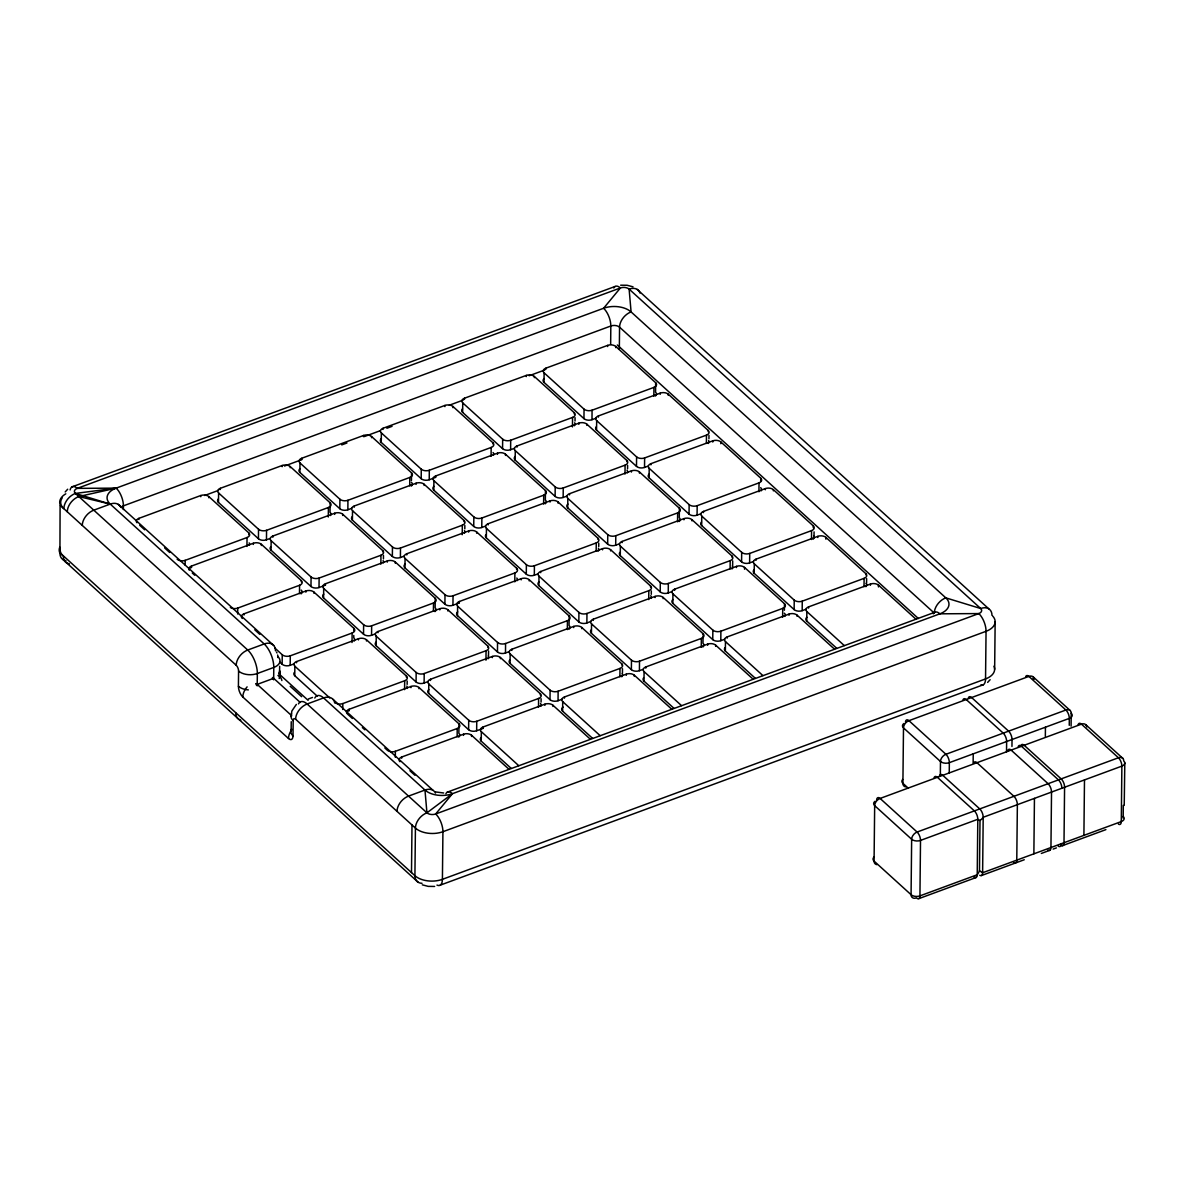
<?xml version="1.0" encoding="UTF-8"?>
<svg xmlns="http://www.w3.org/2000/svg" width="1184" height="1184" viewBox="0 0 1184 1184"><rect width="100%" height="100%" fill="white"/><g stroke="black" fill="none" stroke-linecap="round" stroke-linejoin="round"><path stroke-width="1.5" d="M65.801 493.817A20.868 12.151 0.6 0 0 60.103 504.739L59.925 553.18A13.572 9.235 -47.7 0 0 65.993 560.713M123.358 509.52L123.402 505.849A13.572 6.038 69.7 0 0 116.15 488.134L77.256 488.37A13.572 6.038 69.7 0 0 70.093 489.939M138.928 519.524L138.942 518.34L200.792 495.519A5.816 3.389 0.6 0 1 208.828 496.57L248.758 532.859L248.744 534.635M185.133 565.094L185.192 560.343L247.042 537.521A5.816 3.389 0.6 0 0 248.758 532.859M191.482 567.254L191.497 566.07L253.346 543.249A5.816 3.389 0.6 0 1 261.383 544.314L301.313 580.604L301.298 581.788M200.777 496.703L200.792 495.519M208.813 497.768L208.828 496.57M270.337 538.38L266.459 539.815A5.816 3.389 0.6 0 1 258.438 538.75L218.492 502.46L218.596 492.973A5.816 3.389 0.6 0 1 220.328 488.311L282.177 465.49A5.816 3.389 0.6 0 1 290.213 466.555L330.144 502.83L330.114 505.198M220.313 489.495L220.328 488.311M237.673 614.022L237.732 608.088L299.582 585.266A5.816 3.389 0.6 0 0 301.313 580.604M291.678 713.893A13.572 7.903 0.6 0 0 293.173 720.642L293.01 735.871A8.214 3.656 69.7 0 1 288.496 738.505L242.794 696.991A8.214 3.656 69.7 0 1 238.413 686.261L238.576 671.032A4.41 1.968 69.7 0 0 236.208 665.275L60.428 505.568M244.022 614.999L244.037 613.815L305.886 590.994A5.816 3.389 0.6 0 1 313.923 592.059L353.853 628.334L353.838 630.717M246.938 546.431L247.042 537.521M253.332 544.433L253.346 543.249M258.438 538.75L258.526 529.248L218.596 492.973M257.209 685.891L257.342 673.518A17.982 8.007 69.7 0 0 247.737 650.031L75.376 493.432A6.305 3.67 0.6 0 1 77.256 488.37L620.386 287.964A6.305 3.67 0.6 0 1 629.118 289.118A13.572 9.235 -47.7 0 1 639.996 293.07M261.368 545.498L261.383 544.314M266.459 539.815L266.563 530.314L328.412 507.492A5.816 3.389 0.6 0 0 330.144 502.83M325.452 585.177L319.014 587.545A5.816 3.389 0.6 0 1 310.978 586.494L271.047 550.205L271.136 540.718A5.816 3.389 0.6 0 1 272.868 536.041L334.717 513.22A5.816 3.389 0.6 0 1 342.753 514.285L382.684 550.575L382.684 551.759M272.853 537.24L272.868 536.041M273.652 679.823L273.785 667.45A13.572 7.903 0.6 0 0 277.826 656.543A4.41 1.968 69.7 0 0 277.648 654.974M277.811 657.505L277.826 656.543M279.572 673.933L279.646 666.326M282.162 466.674L282.177 465.49M294.046 663.884L290.184 665.319A5.816 3.389 0.6 0 1 282.147 664.254L282.251 654.767L274.762 647.959M290.198 467.739L290.213 466.555M290.184 665.319L290.287 655.818L352.136 633.011A5.816 3.389 0.6 0 0 353.853 628.334M291.146 729.314L291.234 721.692M317.223 696.118L294.757 675.709L294.86 666.222A5.816 3.389 0.6 0 1 296.592 661.56L358.441 638.738A5.816 3.389 0.6 0 1 366.478 639.789L406.408 676.079L406.393 677.263M296.577 662.744L296.592 661.56M351.707 508.35L347.844 509.786A5.816 3.389 0.6 0 1 339.808 508.72L299.878 472.431L299.966 462.944A5.816 3.389 0.6 0 1 301.698 458.282L363.547 435.46A5.816 3.389 0.6 0 1 371.584 436.526L411.529 472.801L411.44 480.512M299.493 593.569L299.582 585.266M301.698 459.466L301.698 458.282M305.872 592.178L305.886 590.994M310.978 586.494L311.081 576.993L271.136 540.718M313.908 593.243L313.923 592.059M319.014 587.545L319.118 578.058L380.967 555.237A5.816 3.389 0.6 0 0 382.684 550.575M375.432 633.869L371.554 635.29A5.816 3.389 0.6 0 1 363.532 634.224L323.587 597.95L323.691 588.448A5.816 3.389 0.6 0 1 325.422 583.786L387.272 560.964A5.816 3.389 0.6 0 1 395.308 562.03L435.238 598.305L435.135 607.806A5.816 3.389 0.6 0 1 434.987 611.61M325.408 584.97L325.422 583.786M328.308 516.994L328.412 507.492M330.099 506.397L330.04 512.317A5.816 3.389 0.6 0 1 330.469 515.543M334.702 514.418L334.717 513.22M339.808 508.72L339.912 499.234L299.966 462.944M342.738 515.469L342.753 514.285M342.768 709.497L342.827 703.562L404.676 680.741A5.816 3.389 0.6 0 0 406.408 676.079M347.844 509.786L347.948 500.284L409.797 477.463A5.816 3.389 0.6 0 0 411.529 472.801M349.117 710.474L349.132 709.29L410.981 686.468A5.816 3.389 0.6 0 1 419.018 687.534L458.948 723.824L458.859 733.31A5.816 3.389 0.6 0 1 458.696 737.114M404.262 556.095L400.399 557.516A5.816 3.389 0.6 0 1 392.363 556.465L352.418 520.176L352.521 510.689A5.816 3.389 0.6 0 1 354.253 506.012L416.102 483.205A5.816 3.389 0.6 0 1 424.138 484.256L464.069 520.546L464.054 521.73M352.033 642.498L352.136 633.011M354.238 507.211L354.253 506.012M353.779 635.453L353.764 637.836A5.816 3.389 0.6 0 1 354.194 641.047M358.426 639.922L358.441 638.738M363.532 436.644L363.547 435.46M363.532 634.224L363.621 624.738L323.691 588.448M366.463 640.988L366.478 639.789M371.569 437.71L371.584 436.526M371.554 635.29L371.658 625.803L433.507 602.982A5.816 3.389 0.6 0 0 435.238 598.305M427.972 681.599L424.109 683.035A5.816 3.389 0.6 0 1 416.072 681.969L376.142 645.68L376.231 636.193A5.816 3.389 0.6 0 1 377.962 631.531L439.812 608.709A5.816 3.389 0.6 0 1 447.848 609.775L487.778 646.05L487.778 647.234M377.948 632.715L377.962 631.531M435.668 477.374L429.23 479.757A5.816 3.389 0.6 0 1 421.193 478.691L381.248 442.416L381.352 432.915A5.816 3.389 0.6 0 1 383.083 428.253L444.932 405.431A5.816 3.389 0.6 0 1 452.969 406.497L492.899 442.772L492.884 443.956M380.863 564.132L380.967 555.237M383.068 429.437L383.083 428.253M383.438 558.878L383.468 555.503M387.257 562.148L387.272 560.964M392.363 556.465L392.452 546.964L352.521 510.689M395.293 563.214L395.308 562.03M395.308 757.242L395.382 751.307L457.216 728.486A5.816 3.389 0.6 0 0 458.948 723.824M400.399 557.516L400.488 548.029L462.337 525.208A5.816 3.389 0.6 0 0 464.069 520.546M401.672 758.219L401.687 757.035L463.536 734.213A5.816 3.389 0.6 0 1 471.558 735.279L509.002 769.289M459.377 602.878L452.939 605.261A5.816 3.389 0.6 0 1 444.903 604.195L404.972 567.92L405.061 558.419A5.816 3.389 0.6 0 1 406.793 553.757L468.642 530.935A5.816 3.389 0.6 0 1 476.678 532.001L516.624 568.276L516.609 569.474M404.588 689.636L404.676 680.741M406.778 554.941L406.793 553.757M407.148 684.382L407.178 681.007M409.708 485.78L409.797 477.463M410.966 687.652L410.981 686.468M411.499 872.593L411.988 824.967M416.087 484.389L416.102 483.205M416.072 681.969L416.176 672.468L376.231 636.193M422.022 883.308A13.572 9.235 -47.7 0 1 414.918 875.701L415.421 828.075A13.572 9.235 -47.7 0 1 426.936 812.831L452.466 793.68L939.904 613.815L978.798 613.578A13.572 6.038 69.7 0 1 986.05 631.309L985.547 678.92A13.572 6.038 69.7 0 1 980.796 684.959M419.003 688.718L419.018 687.534M421.193 478.691L421.282 469.204L381.352 432.915M424.124 485.44L424.138 484.256M424.109 683.035L424.212 673.533L486.062 650.712A5.816 3.389 0.6 0 0 487.778 646.05M429.23 479.757L429.318 470.255L491.168 447.448A5.816 3.389 0.6 0 0 492.899 442.772M483.102 728.397L476.649 730.765A5.816 3.389 0.6 0 1 468.612 729.699L428.682 693.424L428.786 683.938A5.816 3.389 0.6 0 1 430.517 679.261L492.366 656.439A5.816 3.389 0.6 0 1 500.403 657.505L540.333 693.794L540.318 694.978M430.502 680.46L430.517 679.261M485.632 526.066L481.77 527.502A5.816 3.389 0.6 0 1 473.733 526.436L433.803 490.146L433.906 480.66A5.816 3.389 0.6 0 1 435.623 475.998L497.472 453.176A5.816 3.389 0.6 0 1 505.509 454.227L545.454 490.516L545.35 500.003A5.816 3.389 0.6 0 1 545.202 503.807M433.418 611.284L433.507 602.982M435.623 477.182L435.623 475.998M439.797 609.893L439.812 608.709M444.918 406.615L444.932 405.431M444.903 604.195L445.006 594.708L405.061 558.419M447.833 610.959L447.848 609.775M452.954 407.681L452.969 406.497M452.939 605.261L453.043 595.774L514.892 572.952A5.816 3.389 0.6 0 0 516.624 568.276M509.357 651.57L505.494 653.006A5.816 3.389 0.6 0 1 497.458 651.94L457.512 615.65L457.616 606.164A5.816 3.389 0.6 0 1 459.348 601.502L521.197 578.68A5.816 3.389 0.6 0 1 529.233 579.746L569.164 616.02L569.06 625.507A5.816 3.389 0.6 0 1 568.912 629.311M457.142 736.788L457.216 728.486M459.333 602.686L459.348 601.502M514.463 448.307L510.6 449.728A5.816 3.389 0.6 0 1 502.564 448.662L462.633 412.387L462.737 402.886A5.816 3.389 0.6 0 1 464.468 398.224L526.303 375.402A5.816 3.389 0.6 0 1 534.339 376.468L574.284 412.742L574.27 413.941M462.234 534.694L462.337 525.208M464.454 399.408L464.468 398.224M464.809 528.848L464.838 525.474M463.521 735.397L463.536 734.213M468.627 532.119L468.642 530.935M468.612 729.699L468.716 720.212L428.786 683.938M471.558 736.463L471.558 735.279M473.733 526.436L473.837 516.934L433.906 480.66M476.664 533.185L476.678 532.001M476.649 730.765L476.752 721.278L538.602 698.456A5.816 3.389 0.6 0 0 540.333 693.794M481.77 527.502L481.873 518L543.722 495.178A5.816 3.389 0.6 0 0 545.454 490.516M511.177 768.372L481.237 741.169L481.326 731.668A5.816 3.389 0.6 0 1 483.057 727.006L544.906 704.184A5.816 3.389 0.6 0 1 552.943 705.25L590.387 739.26M483.042 728.19L483.057 727.006M538.187 573.811L534.324 575.232A5.816 3.389 0.6 0 1 526.288 574.166L486.343 537.891L486.446 528.39A5.816 3.389 0.6 0 1 488.178 523.728L550.027 500.906A5.816 3.389 0.6 0 1 558.064 501.972L597.994 538.261L597.979 539.445M485.958 660.213L486.062 650.712M488.163 524.912L488.178 523.728M488.504 655.729L488.563 650.978M491.079 456.343L491.168 447.448M492.352 657.638L492.366 656.439M497.458 454.36L497.472 453.176M497.458 651.94L497.546 642.453L457.616 606.164M500.388 658.689L500.403 657.505M502.564 448.662L502.667 439.175L462.737 402.886M505.494 455.426L505.509 454.227M505.494 653.006L505.583 643.504L567.432 620.682A5.816 3.389 0.6 0 0 569.164 616.02M510.6 449.728L510.704 440.241L572.553 417.419A5.816 3.389 0.6 0 0 574.284 412.742M561.897 699.315L558.034 700.736A5.816 3.389 0.6 0 1 549.998 699.685L510.067 663.395L510.156 653.908A5.816 3.389 0.6 0 1 511.888 649.232L573.737 626.41A5.816 3.389 0.6 0 1 581.773 627.476L621.718 663.765L621.704 664.949M511.873 650.43L511.888 649.232M567.018 496.037L563.155 497.472A5.816 3.389 0.6 0 1 555.118 496.407L515.173 460.117L515.277 450.63A5.816 3.389 0.6 0 1 517.008 445.968L578.858 423.147A5.816 3.389 0.6 0 1 586.894 424.212L626.824 460.487L626.81 461.671M514.788 581.847L514.892 572.952M516.994 447.152L517.008 445.968M521.182 579.864L521.197 578.68M526.303 376.586L526.303 375.402M526.288 574.166L526.377 564.679L486.446 528.39M529.218 580.93L529.233 579.746M534.339 377.652L534.339 376.468M534.324 575.232L534.413 565.745L596.262 542.923A5.816 3.389 0.6 0 0 597.994 538.261M590.727 621.541L586.864 622.976A5.816 3.389 0.6 0 1 578.828 621.911L538.898 585.636L538.986 576.134A5.816 3.389 0.6 0 1 540.718 571.472L602.567 548.651A5.816 3.389 0.6 0 1 610.604 549.716L650.549 585.991L650.534 587.175M538.513 707.351L538.602 698.456M540.718 572.656L540.718 571.472M595.848 418.278L591.985 419.698A5.816 3.389 0.6 0 1 583.949 418.633L544.004 382.358L544.107 372.856A5.816 3.389 0.6 0 1 545.839 368.194L607.688 345.373A5.816 3.389 0.6 0 1 615.724 346.438L655.655 382.713L655.566 392.215A5.816 3.389 0.6 0 1 655.403 396.018M541.073 702.082L541.103 698.723M543.619 504.073L543.722 495.178M545.824 369.378L545.839 368.194M544.892 705.368L544.906 704.184M550.012 502.09L550.027 500.906M549.998 699.685L550.101 690.183L510.156 653.908M552.928 706.434L552.943 705.25M555.118 496.407L555.207 486.905L515.277 450.63M558.049 503.156L558.064 501.972M558.034 700.736L558.138 691.249L619.987 668.427A5.816 3.389 0.6 0 0 621.718 663.765M563.155 497.472L563.244 487.971L625.093 465.149A5.816 3.389 0.6 0 0 626.824 460.487M592.562 738.342L562.607 711.14L562.711 701.638A5.816 3.389 0.6 0 1 564.442 696.976L626.292 674.155A5.816 3.389 0.6 0 1 634.328 675.22L671.757 709.231M564.428 698.16L564.442 696.976M619.558 543.782L615.695 545.202A5.816 3.389 0.6 0 1 607.658 544.137L567.728 507.862L567.832 498.375A5.816 3.389 0.6 0 1 569.548 493.698L631.398 470.877A5.816 3.389 0.6 0 1 639.434 471.942L679.379 508.232L679.276 517.719A5.816 3.389 0.6 0 1 679.128 521.522M567.343 629.592L567.432 620.682M569.548 494.897L569.548 493.698M572.449 426.906L572.553 417.419M575.024 421.045L575.054 417.671M573.722 627.609L573.737 626.41M578.843 424.331L578.858 423.147M578.828 621.911L578.932 612.424L538.986 576.134M581.758 628.66L581.773 627.476M583.949 418.633L584.052 409.146L544.107 372.856M586.879 425.396L586.894 424.212M586.864 622.976L586.968 613.475L648.817 590.668A5.816 3.389 0.6 0 0 650.549 585.991M591.985 419.698L592.074 410.212L653.923 387.39A5.816 3.389 0.6 0 0 655.655 382.713M643.282 669.286L639.419 670.706A5.816 3.389 0.6 0 1 631.383 669.656L591.438 633.366L591.541 623.879A5.816 3.389 0.6 0 1 593.273 619.217L655.122 596.396A5.816 3.389 0.6 0 1 663.158 597.446L703.089 633.736L703.074 634.92M593.258 620.401L593.273 619.217M648.388 466.008L644.525 467.443A5.816 3.389 0.6 0 1 636.489 466.378L596.558 430.088L596.662 420.601A5.816 3.389 0.6 0 1 598.394 415.939L660.228 393.118A5.816 3.389 0.6 0 1 668.264 394.183L708.21 430.458L708.195 431.642M596.174 551.226L596.262 542.923M598.379 417.123L598.394 415.939M598.734 546.549L598.764 543.175M602.552 549.835L602.567 548.651M607.673 346.557L607.688 345.373M607.658 544.137L607.762 534.65L567.832 498.375M610.648 344.322L610.826 326A13.572 6.038 69.7 0 0 603.588 308.269L620.386 287.964A13.572 6.038 69.7 0 0 613.786 287.978M610.589 550.9L610.604 549.716M615.71 347.622L615.724 346.438M615.695 545.202L615.798 535.716L677.648 512.894A5.816 3.389 0.6 0 0 679.379 508.232M619.336 349.147L619.558 327.154A13.572 9.235 -47.7 0 1 631.087 311.91L629.118 289.118L980.678 608.517A13.572 9.235 -47.7 0 1 991.97 615.34M672.112 591.526L668.25 592.947A5.816 3.389 0.6 0 1 660.213 591.882L620.268 555.607L620.372 546.105A5.816 3.389 0.6 0 1 622.103 541.443L683.952 518.622A5.816 3.389 0.6 0 1 691.989 519.687L731.919 555.962L731.904 557.161M619.898 676.73L619.987 668.427M622.088 542.627L622.103 541.443M622.429 673.43L622.488 668.694M625.004 474.059L625.093 465.149M627.564 468.79L627.609 465.416M626.277 675.339L626.292 674.155M631.398 472.076L631.398 470.877M631.383 669.656L631.472 660.154L591.541 623.879M634.313 676.404L634.328 675.22M636.489 466.378L636.592 456.891L596.662 420.601M639.419 473.126L639.434 471.942M639.419 670.706L639.508 661.22L701.357 638.398A5.816 3.389 0.6 0 0 703.089 633.736M644.525 467.443L644.629 457.942L706.478 435.12A5.816 3.389 0.6 0 0 708.21 430.458M673.948 708.313L643.992 681.111L644.081 671.609A5.816 3.389 0.6 0 1 645.813 666.947L707.662 644.126A5.816 3.389 0.6 0 1 715.698 645.191L753.142 679.202M645.798 668.131L645.813 666.947M700.943 513.752L697.08 515.173A5.816 3.389 0.6 0 1 689.044 514.122L649.098 477.833L649.202 468.346A5.816 3.389 0.6 0 1 650.934 463.669L712.783 440.848A5.816 3.389 0.6 0 1 720.819 441.913L760.75 478.203L760.72 481.163M648.714 599.563L648.817 590.668M650.919 464.868L650.934 463.669M651.289 594.294L651.318 590.92M653.834 396.285L653.923 387.39M655.107 597.58L655.122 596.396M660.228 394.302L660.228 393.118M660.213 591.882L660.302 582.395L620.372 546.105M663.144 598.645L663.158 597.446M668.264 395.367L668.264 394.183M668.25 592.947L668.338 583.46L730.188 560.639A5.816 3.389 0.6 0 0 731.919 555.962M724.652 639.256L720.79 640.692A5.816 3.389 0.6 0 1 712.753 639.626L672.823 603.337L672.926 593.85A5.816 3.389 0.6 0 1 674.643 589.188L736.492 566.366A5.816 3.389 0.6 0 1 744.529 567.417L784.474 603.707L784.4 610.234M674.643 590.372L674.643 589.188M677.559 521.789L677.648 512.894M683.938 519.806L683.952 518.622M689.044 514.122L689.147 504.621L649.202 468.346M691.974 520.871L691.989 519.687M697.08 515.173L697.169 505.686L759.018 482.865A5.816 3.389 0.6 0 0 760.75 478.203M753.483 561.497L749.62 562.918A5.816 3.389 0.6 0 1 741.584 561.852L701.653 525.578L701.757 516.076A5.816 3.389 0.6 0 1 703.488 511.414L765.323 488.592A5.816 3.389 0.6 0 1 773.359 489.658L813.304 525.933L813.275 527.724M701.268 647.293L701.357 638.398M703.474 512.598L703.488 511.414M703.059 636.104L702.985 643.223A5.816 3.389 0.6 0 1 702.837 647.026M706.389 443.438L706.478 435.12M708.95 438.761L708.979 435.386M707.647 645.31L707.662 644.126M712.768 442.046L712.783 440.848M712.753 639.626L712.857 630.125L672.926 593.85M715.684 646.375L715.698 645.191M720.804 443.704L720.819 441.913M720.79 640.692L720.893 631.19L782.742 608.369A5.816 3.389 0.6 0 0 784.474 603.707M755.318 678.299L725.363 651.082L725.466 641.595A5.816 3.389 0.6 0 1 727.198 636.918L789.047 614.096A5.816 3.389 0.6 0 1 797.084 615.162L834.513 649.172M727.183 638.102L727.198 636.918M730.099 568.942L730.188 560.639M732.644 565.641L732.689 560.89M736.492 567.55L736.492 566.366M741.584 561.852L741.687 552.366L701.757 516.076M744.514 569.208L744.529 567.417M749.62 562.918L749.724 553.431L811.573 530.61A5.816 3.389 0.6 0 0 813.304 525.933M806.038 609.227L802.175 610.663A5.816 3.389 0.6 0 1 794.138 609.597L754.193 573.308L754.297 563.821A5.816 3.389 0.6 0 1 756.028 559.159L817.878 536.337A5.816 3.389 0.6 0 1 825.914 537.403L865.844 573.678L865.83 574.862M756.014 560.343L756.028 559.159M758.929 491.76L759.018 482.865M765.323 489.776L765.323 488.592M773.359 490.842L773.359 489.658M782.639 617.278L782.742 608.369M789.032 615.295L789.047 614.096M794.138 609.597L794.227 600.11L754.297 563.821M797.069 616.346L797.084 615.162M802.175 610.663L802.264 601.161L864.113 578.34A5.816 3.389 0.6 0 0 865.844 573.678M836.703 648.27L806.748 621.052L806.852 611.566A5.816 3.389 0.6 0 1 808.568 606.889L870.418 584.067A5.816 3.389 0.6 0 1 878.454 585.133L915.898 619.158M808.568 608.088L808.568 606.889M811.484 539.504L811.573 530.61M814.03 535.612L814.074 531.868M817.863 537.521L817.878 536.337M825.899 539.179L825.914 537.403M864.024 586.657L864.113 578.34M866.57 583.357L866.629 578.606M870.418 585.266L870.418 584.067M878.439 586.924L878.454 585.133M940.348 774.425L940.481 761.49A6.408 4.366 -47.7 0 1 945.927 754.282L1065.896 710.015A6.408 4.366 -47.7 0 1 1071.224 713.242L1071.091 726.177M949.242 773.048L949.346 762.659A6.408 2.856 69.7 0 0 945.927 754.282L908.927 720.671A6.408 2.856 69.7 0 0 905.464 721.826M973.13 763.088L973.233 753.838M979.479 870.714L980.012 820.482A12.032 8.747 -58.8 0 0 983.194 817.286L1121.87 766.122A6.408 3.73 0.6 0 0 1123.779 760.986A6.408 4.366 -47.7 0 0 1118.436 757.76L1081.451 724.149A6.408 2.856 69.7 0 0 1077.988 725.304M979.716 875.287A6.408 2.856 69.7 0 0 982.616 872.741L983.194 817.3A6.408 2.856 69.7 0 0 979.775 808.924L942.775 775.313A6.408 2.856 69.7 0 0 939.4 776.053M1006.533 751.914L1006.637 741.51A6.408 2.856 69.7 0 0 1003.218 733.133L966.218 699.537A6.408 2.856 69.7 0 0 962.844 700.277M1011.965 746.453L1012.024 739.526A6.408 2.856 69.7 0 0 1008.605 731.15L971.605 697.539A6.408 2.856 69.7 0 0 968.349 697.894M1033.869 853.842L1034.446 798.386M1045.339 736.448L1045.442 727.198M1064.579 787.271L1064.002 842.712A6.408 2.856 69.8 0 1 1060.775 845.036A6.408 2.871 69.2 0 0 1063.602 844.784M1069.256 725.318L1069.315 718.392A6.408 3.73 0.6 0 0 1071.224 713.242M1083.908 835.371L1084.485 779.93M1122.98 817.937A6.408 4.366 -47.7 0 0 1123.202 816.427L1123.305 805.342M1124.223 805.386L1124.8 762.822M279.528 677.736L279.616 670.721L279.838 676.123M995.152 621.733L994.649 669.36M291.012 716.305L291.886 710.977L296.34 704.436M397.01 811.351A13.572 9.235 -47.7 0 1 408.524 796.107L424.967 790.039A19.876 11.574 0.6 0 0 452.466 793.68L435.668 813.985A6.305 3.67 0.6 0 1 426.936 812.831L307.13 703.992A17.982 8.007 69.7 0 0 298.442 703.903M65.194 491.937L67.695 489.229M987.634 682.398L990.12 679.705M72.017 486.876L615.147 286.454M204.654 495.489L218.537 490.368M284.486 466.037L301.831 459.629M341.747 444.903L346.956 442.979M364.302 436.585L379.931 430.813M386.872 428.253L392.067 426.329M449.343 405.209L463.225 400.088M529.159 375.742L544.788 369.985M188.952 568.409L191.527 567.462M257.224 684.382L273.667 678.314M308.402 698.974L312.517 697.45M346.601 711.628L349.176 710.681M447.226 792.17L934.664 612.32M440.182 885.173L983.312 684.766M982.616 872.741L1121.292 821.578A6.408 3.73 0.6 0 0 1123.202 816.427M976.045 875.923L977.066 875.538M918.873 898.626L976.164 877.492M981.551 875.509L1024.264 859.747M1041.343 853.442L1049.882 850.29M1053.153 849.091L1056.409 847.892M1062.936 845.48L1105.9 829.629M67.281 511.784A13.572 9.235 -47.7 0 1 78.795 496.54L116.15 488.134L603.588 308.269A19.876 11.574 0.6 0 1 631.072 311.91L945.824 597.861L980.678 608.517A6.305 3.67 0.6 0 1 978.798 613.578L435.668 813.985A13.572 6.038 69.7 0 1 442.92 831.716L442.416 879.342A13.572 6.038 69.7 0 1 436.97 885.099M62.175 497.976A19.876 11.574 0.6 0 0 63.862 508.676A13.572 9.235 -47.7 0 1 75.376 493.432L116.15 488.134A19.876 11.574 0.6 0 0 110.23 504.088L93.788 510.171A13.572 9.235 -47.7 0 0 82.273 525.415M620.668 285.196L627.12 285.27L633.026 286.824M443.66 792.999L435.668 791.933M434.646 886.446L428.194 886.372L422.288 884.818M78.795 496.54L110.23 504.088A13.572 9.235 -47.7 0 1 120.768 507.152M75.376 493.432L110.23 504.088L264.18 643.948A13.572 9.235 -47.7 0 1 275.472 650.786M1122.935 758.456L1085.935 724.845M1070.055 710.4L1033.07 676.789M273.667 645.428L118.267 504.354M637.14 289.37L988.714 608.768M617.293 344.973L918.355 618.492M806.852 611.566L844.281 645.576M908.187 788.13L902.904 783.32A6.408 3.73 0.6 0 1 902.726 779.442M725.466 641.595L762.91 675.605M644.081 671.609L681.525 705.634M562.711 701.638L600.155 735.664M481.326 731.668L518.77 765.693M433.004 790.29L333.074 699.389M139.712 525.267L144.7 529.81M164.665 547.94L169.667 552.484M192.252 573.012L194.753 575.276M254.797 629.814L259.784 634.358M294.86 666.222L329.803 697.968M347.4 713.967L352.403 718.496M362.378 727.568L364.879 729.832M384.844 747.977L387.346 750.242M409.93 770.769L414.933 775.298M435.505 793.102A13.572 9.235 -47.7 0 0 424.967 790.039L323.572 697.924A17.982 8.007 69.7 0 0 314.781 698.057M279.646 661.989L282.147 664.254M279.365 674.214L308.106 700.321M290.213 686.306L301.639 696.695M272.764 677.485L300.262 702.467M256.306 683.553L291.782 715.787M293.173 720.642A4.41 1.968 69.7 0 1 295.615 719.236L415.421 828.075A19.876 11.574 0.6 0 0 442.905 831.716L986.05 631.309A19.876 11.574 0.6 0 0 992.68 616.05M414.918 875.701L59.629 552.469A20.868 12.151 0.6 0 1 59.792 547.141M63.196 559.751L418.174 882.272M424.967 790.039L426.936 812.831M295.615 719.236A13.572 9.235 -47.7 0 1 307.13 703.992L323.572 697.924A13.572 9.235 -47.7 0 1 334.702 702.808M238.576 671.032A13.572 7.903 0.6 0 0 257.342 673.518L273.785 667.45A17.982 8.007 69.7 0 0 264.18 643.963L247.737 650.031A13.572 9.235 -47.7 0 0 236.208 665.275M933.303 613.845A13.572 6.038 69.7 0 1 939.904 613.815A19.876 11.574 0.6 0 0 945.809 597.861A13.572 9.235 -47.7 0 0 934.294 613.105L619.558 327.154A6.305 3.67 0.6 0 0 610.84 326L123.402 505.849A6.305 3.67 0.6 0 0 121.123 507.359M445.865 793.694A13.572 6.038 69.7 0 1 452.466 793.68M414.933 875.701A19.876 11.574 0.6 0 0 442.416 879.327L985.547 678.92A19.876 11.574 0.6 0 0 993.938 666.207M69.412 563.821A13.572 9.235 -47.7 0 1 63.359 556.302A19.876 11.574 0.6 0 1 60.221 549.317M293.01 735.871A13.572 7.903 0.6 0 1 291.516 729.122M242.794 696.991A13.572 9.235 -47.7 0 1 247.101 686.868M288.496 738.505A13.572 9.235 -47.7 0 1 291.915 729.462M248.344 689.902A13.572 7.903 0.6 0 1 238.413 686.261M240.781 720.212A13.572 9.235 -47.7 0 1 235.72 712.886M255.848 683.79A5.358 2.383 69.7 0 1 256.454 685.136M276.464 652.014A4.41 1.968 69.7 0 1 276.967 652.961M277.929 675.487A13.572 9.235 -47.7 0 1 281.881 680.563M278.817 673.06A13.572 7.903 0.6 0 1 279.172 678.521M272.35 677.84A5.358 2.383 69.7 0 1 272.912 679.068M905.775 786.886A6.408 4.366 -47.7 0 1 902.904 783.32L903.496 727.879A6.408 3.73 0.6 0 1 903.969 723.454M1034.224 679.172A6.408 4.366 -47.7 0 0 1028.896 676.404A6.408 2.856 69.7 0 0 1025.64 676.76M1032.966 678.787A6.408 3.73 0.6 0 1 1033.321 678.98M1007.643 751.263A6.408 2.856 69.7 0 1 1011.106 750.094L1048.106 783.704A6.408 2.856 69.7 0 1 1051.525 792.081L1050.948 847.537A6.408 2.856 69.7 0 1 1048.047 850.068M973.677 763.058A6.408 2.856 69.7 0 1 976.948 762.703L1013.933 796.314A6.408 2.856 69.7 0 1 1017.367 804.691L1016.775 860.132A6.408 2.856 69.7 0 1 1013.563 862.455M982.602 872.741A12.032 1.169 37.1 0 1 979.479 870.714A12.032 8.747 -58.8 0 1 977.214 874.724A6.408 2.856 69.7 0 1 973.692 876.782M876.944 864.646A6.408 4.366 -47.7 0 1 874.073 861.094L874.665 805.638A6.408 3.73 0.6 0 1 875.139 801.228M874.251 856.89A6.408 3.73 0.6 0 0 874.073 861.094L911.073 894.704A6.408 4.366 -47.7 0 0 916.401 897.931A6.408 2.856 69.7 0 0 919.938 895.874L977.229 874.739L977.806 819.284A6.408 2.856 69.7 0 0 974.388 810.907L937.388 777.296A6.408 2.856 69.7 0 0 934.013 778.036M980.012 820.482A12.032 1.169 37.1 0 1 977.792 819.284L920.516 840.418A6.408 3.73 0.6 0 1 911.65 839.249L874.665 805.638A6.408 4.366 -47.7 0 1 880.097 798.445L1081.451 724.149A6.408 4.366 -47.7 0 1 1086.764 726.917M876.634 799.6A6.408 2.856 69.7 0 1 880.097 798.445L917.097 832.041A6.408 2.856 69.7 0 1 920.516 840.418L919.938 895.874A6.408 3.73 0.6 0 1 911.073 894.704L911.65 839.249A6.408 4.366 -47.7 0 1 917.097 832.041L1118.436 757.76A6.408 2.856 69.7 0 1 1121.87 766.122L1121.292 821.578A6.408 2.856 69.7 0 1 1118.392 824.123M1064.608 787.256A6.408 2.901 69.7 0 0 1061.16 778.865L1024.16 745.284A6.408 2.856 69.7 0 0 1020.697 746.438M1061.308 843.704A6.408 2.856 69.8 0 1 1058.082 846.027M1121.159 821.208A6.408 4.366 -47.7 0 1 1120.715 821.696M1018.196 746.63A6.408 2.856 69.7 0 1 1021.466 746.275L1058.452 779.886A6.408 2.856 69.7 0 1 1061.885 788.263M697.169 505.686A5.816 3.389 0.6 0 1 689.147 504.621M649.098 477.833A5.816 3.389 0.6 0 1 649.261 474.029M760.661 487.69A5.816 3.389 0.6 0 1 761.075 490.901M644.629 457.942A5.816 3.389 0.6 0 1 636.592 456.891M596.558 430.088A5.816 3.389 0.6 0 1 596.129 426.876M708.594 440.507A5.816 3.389 0.6 0 1 708.269 443.467M592.074 410.212A5.816 3.389 0.6 0 1 584.052 409.146M544.004 382.358A5.816 3.389 0.6 0 1 544.166 378.554M749.724 553.431A5.816 3.389 0.6 0 1 741.687 552.366M701.653 525.578A5.816 3.389 0.6 0 1 701.49 522.055M813.689 535.982A5.816 3.389 0.6 0 1 813.053 539.238M802.264 601.161A5.816 3.389 0.6 0 1 794.227 600.11M754.193 573.308A5.816 3.389 0.6 0 1 753.764 570.096M866.007 583.431A5.816 3.389 0.6 0 1 865.904 586.687M806.748 621.052A5.816 3.389 0.6 0 1 806.896 617.249M725.363 651.082A5.816 3.389 0.6 0 1 725.2 647.559M720.893 631.19A5.816 3.389 0.6 0 1 712.857 630.125M672.823 603.337A5.816 3.389 0.6 0 1 672.971 599.533M784.37 613.194A5.816 3.389 0.6 0 1 784.8 616.405M668.338 583.46A5.816 3.389 0.6 0 1 660.302 582.395M620.268 555.607A5.816 3.389 0.6 0 1 619.839 552.395M732.319 566.011A5.816 3.389 0.6 0 1 731.978 568.971M510.704 440.241A5.816 3.389 0.6 0 1 502.667 439.175M462.633 412.387A5.816 3.389 0.6 0 1 462.47 408.865M574.669 422.792A5.816 3.389 0.6 0 1 574.344 425.752M563.244 487.971A5.816 3.389 0.6 0 1 555.207 486.905M515.173 460.117A5.816 3.389 0.6 0 1 515.336 456.314M626.987 470.24A5.816 3.389 0.6 0 1 627.372 472.875M615.798 535.716A5.816 3.389 0.6 0 1 607.762 534.65M567.728 507.862A5.816 3.389 0.6 0 1 567.876 504.058M643.992 681.111A5.816 3.389 0.6 0 1 643.563 677.899M639.508 661.22A5.816 3.389 0.6 0 1 631.472 660.154M591.438 633.366A5.816 3.389 0.6 0 1 591.275 629.844M586.968 613.475A5.816 3.389 0.6 0 1 578.932 612.424M538.898 585.636A5.816 3.389 0.6 0 1 539.046 581.832M650.712 595.744A5.816 3.389 0.6 0 1 651.082 598.379M429.318 470.255A5.816 3.389 0.6 0 1 421.282 469.204M381.248 442.416A5.816 3.389 0.6 0 1 381.411 438.613M493.062 452.54A5.816 3.389 0.6 0 1 493.447 455.159M481.873 518A5.816 3.389 0.6 0 1 473.837 516.934M433.803 490.146A5.816 3.389 0.6 0 1 433.951 486.343M534.413 565.745A5.816 3.389 0.6 0 1 526.377 564.679M486.343 537.891A5.816 3.389 0.6 0 1 485.914 534.68M598.394 548.296A5.816 3.389 0.6 0 1 598.053 551.27M562.607 711.14A5.816 3.389 0.6 0 1 563.11 707.07M558.138 691.249A5.816 3.389 0.6 0 1 550.101 690.183M510.067 663.395A5.816 3.389 0.6 0 1 509.638 660.184M622.103 673.8A5.816 3.389 0.6 0 1 621.778 676.774M505.583 643.504A5.816 3.389 0.6 0 1 497.546 642.453M457.512 615.65A5.816 3.389 0.6 0 1 457.675 611.862M347.948 500.284A5.816 3.389 0.6 0 1 339.912 499.234M299.878 472.431A5.816 3.389 0.6 0 1 300.026 468.642M411.425 482.302A5.816 3.389 0.6 0 1 411.262 486.091M400.488 548.029A5.816 3.389 0.6 0 1 392.452 546.964M352.418 520.176A5.816 3.389 0.6 0 1 352.255 516.653M464.468 530.58A5.816 3.389 0.6 0 1 464.394 533.244M453.043 595.774A5.816 3.389 0.6 0 1 445.006 594.708M404.972 567.92A5.816 3.389 0.6 0 1 405.12 564.117M516.786 578.044A5.816 3.389 0.6 0 1 517.156 580.663M481.237 741.169A5.816 3.389 0.6 0 1 481.385 737.366M476.752 721.278A5.816 3.389 0.6 0 1 468.716 720.212M428.682 693.424A5.816 3.389 0.6 0 1 428.845 689.621M540.496 703.548A5.816 3.389 0.6 0 1 540.881 706.167M424.212 673.533A5.816 3.389 0.6 0 1 416.176 672.468M376.142 645.68A5.816 3.389 0.6 0 1 375.979 642.172M488.178 656.099A5.816 3.389 0.6 0 1 488.119 658.763M266.563 530.314A5.816 3.389 0.6 0 1 258.526 529.248M218.492 502.46A5.816 3.389 0.6 0 1 218.33 498.952M319.118 578.058A5.816 3.389 0.6 0 1 311.081 576.993M271.047 550.205A5.816 3.389 0.6 0 1 270.618 546.993M383.083 560.609A5.816 3.389 0.6 0 1 383.231 562.948M371.658 625.803A5.816 3.389 0.6 0 1 363.621 624.738M323.587 597.95A5.816 3.389 0.6 0 1 323.75 594.146M399.955 761.697A5.816 3.389 0.6 0 1 401.687 757.035M395.382 751.307A5.816 3.389 0.6 0 1 387.642 750.493M346.912 713.404A5.816 3.389 0.6 0 1 349.132 709.29M342.827 703.562A5.816 3.389 0.6 0 1 334.791 702.497M294.757 675.709A5.816 3.389 0.6 0 1 294.328 672.497M406.793 686.128A5.816 3.389 0.6 0 1 406.956 688.466M185.192 560.343A5.816 3.389 0.6 0 1 177.156 559.277M136.959 522.736A5.816 3.389 0.6 0 1 138.942 518.34M249.158 542.908A5.816 3.389 0.6 0 1 249.306 545.247M237.732 608.088A5.816 3.389 0.6 0 1 230.347 607.51M189.277 570.185A5.816 3.389 0.6 0 1 191.497 566.07M301.21 590.091A5.816 3.389 0.6 0 1 301.062 593.894M290.287 655.818A5.816 3.389 0.6 0 1 282.251 654.767M242.306 618.477A5.816 3.389 0.6 0 1 244.037 613.815M1028.896 676.404L908.927 720.671A6.408 4.366 -47.7 0 0 903.496 727.879L940.481 761.49A6.408 3.73 0.6 0 0 949.346 762.659L1069.315 718.392A6.408 2.856 69.7 0 0 1065.896 710.015L1028.896 676.404"/></g></svg>
